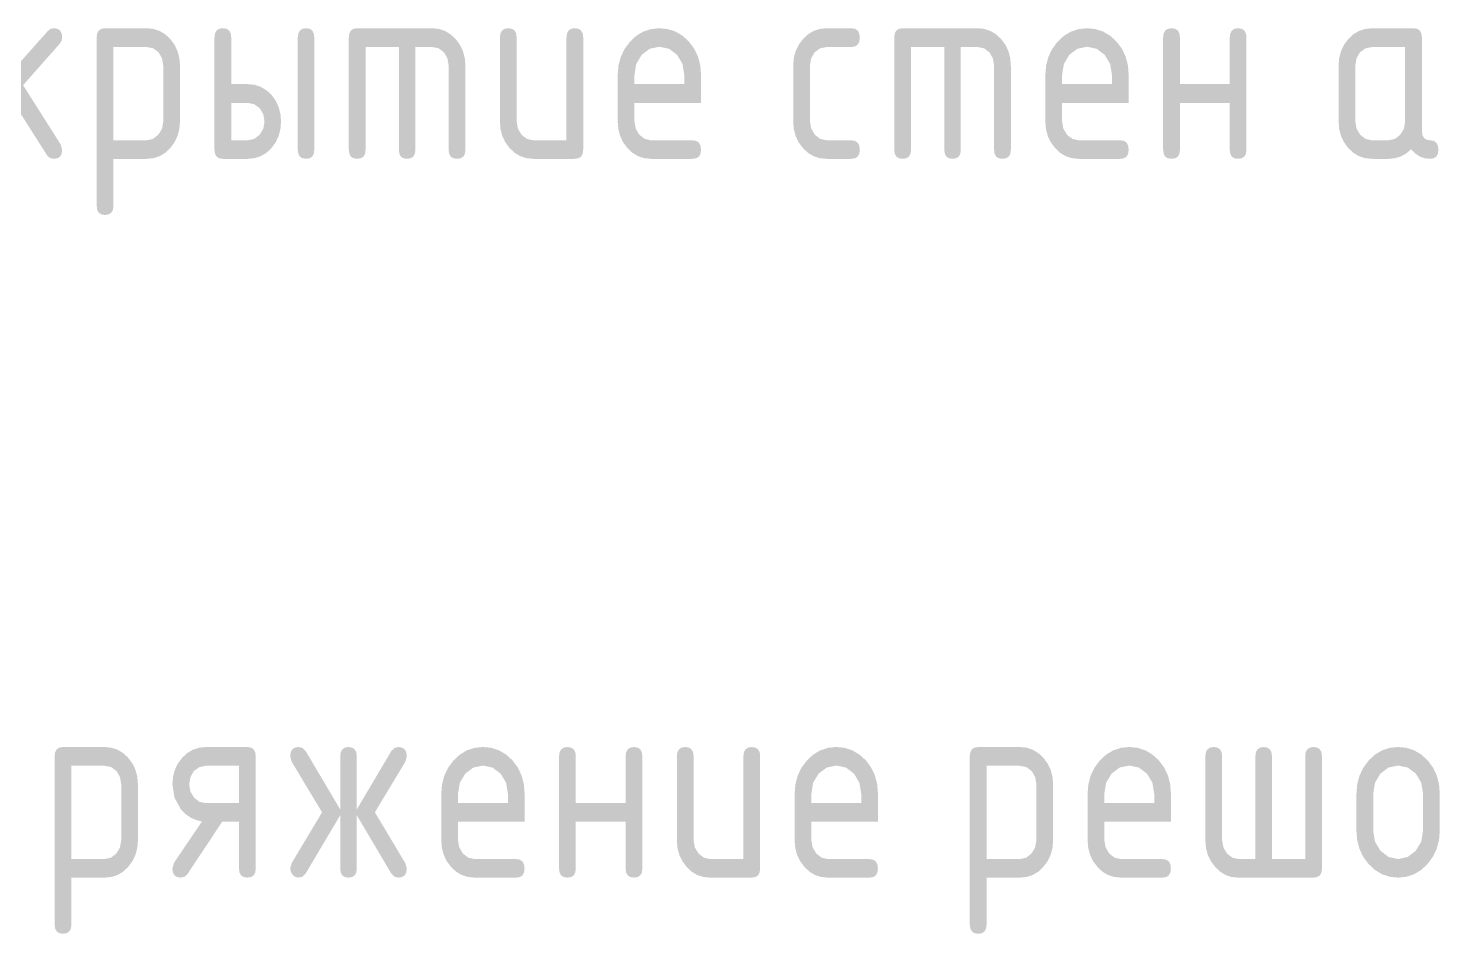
# Model space of a CAD drawing. Header units: millimetres. Extents: x 0 to 1189, y 0 to 841.
# Drawn here: x 1017.9 to 1040.77, y 113.25 to 127.92 of the extents above; entities that cross this region are included whole.
import ezdxf

# ---------------------------------------------------------------- set-up
doc = ezdxf.new("R2010")
doc.units = ezdxf.units.MM

msp = doc.modelspace()

# ---------------------------------------------------------------- hatches: boundary and pattern name
h = msp.add_hatch(color=7)
h.dxf.hatch_style = 2
h.paths.add_polyline_path([(1017.37264, 126.926875), (1018.220961, 127.879375), (1018.262026, 127.911759), (1018.314667, 127.921818), (1018.374311, 127.91237), (1018.416849, 127.884267), (1018.442334, 127.83787), (1018.450818, 127.773541), (1018.44, 127.71587), (1018.408925, 127.667708), (1017.817471, 126.999084), (1018.424359, 126.042174), (1018.450818, 125.953429), (1018.442334, 125.88724), (1018.416849, 125.84105), (1018.374311, 125.81398), (1018.314667, 125.805152), (1018.249968, 125.82093), (1018.202219, 125.868541), (1017.621239, 126.783008), (1017.37264, 126.499683), (1017.37264, 125.953429), (1017.364165, 125.88724), (1017.338741, 125.84105), (1017.296366, 125.81398), (1017.237041, 125.805152), (1017.177398, 125.81398), (1017.13486, 125.84105), (1017.109375, 125.88724), (1017.100891, 125.953429), (1017.100891, 127.773541), (1017.109375, 127.83787), (1017.13486, 127.884267), (1017.177398, 127.91237), (1017.237041, 127.921818), (1017.296366, 127.91237), (1017.338741, 127.884267), (1017.364165, 127.83787), (1017.37264, 127.773541)])
h = msp.add_hatch(color=7)
h.paths.add_polyline_path([(1019.009765, 127.773541), (1019.018249, 127.83787), (1019.043734, 127.884267), (1019.086272, 127.91237), (1019.145915, 127.921818), (1019.820603, 127.921818), (1019.929494, 127.910734), (1020.029444, 127.87779), (1020.120197, 127.823452), (1020.201492, 127.748185), (1020.270627, 127.654548), (1020.320073, 127.551402), (1020.349778, 127.438747), (1020.359691, 127.316584), (1020.359691, 126.410386), (1020.349778, 126.288223), (1020.320073, 126.175568), (1020.270627, 126.072422), (1020.201492, 125.978784), (1020.120197, 125.901657), (1020.029444, 125.847526), (1019.929494, 125.815616), (1019.820603, 125.805152), (1019.281514, 125.805152), (1019.281514, 125.043372), (1019.273039, 124.979044), (1019.247614, 124.932647), (1019.20524, 124.904543), (1019.145915, 124.895095), (1019.086272, 124.904543), (1019.043734, 124.932647), (1019.018249, 124.979044), (1019.009765, 125.043372)])
h.paths.add_polyline_path([(1019.281514, 127.616996), (1019.281514, 126.105564), (1019.820603, 126.105564), (1019.923267, 126.127888), (1020.008567, 126.194861), (1020.068581, 126.293115), (1020.088493, 126.410386), (1020.088493, 127.316584), (1020.069132, 127.433855), (1020.012977, 127.532109), (1019.925265, 127.596877), (1019.820603, 127.616996)])
h = msp.add_hatch(color=7)
h.paths.add_polyline_path([(1021.997367, 126.410386), (1021.987506, 126.288223), (1021.958162, 126.175568), (1021.909698, 126.072422), (1021.842476, 125.978784), (1021.75919, 125.901657), (1021.667327, 125.847526), (1021.566989, 125.815616), (1021.458279, 125.805152), (1021.054789, 125.805152), (1020.995146, 125.81398), (1020.952607, 125.84105), (1020.927122, 125.88724), (1020.918639, 125.953429), (1020.918639, 127.773541), (1020.927122, 127.83787), (1020.952607, 127.884267), (1020.995146, 127.91237), (1021.054789, 127.921818), (1021.114114, 127.91237), (1021.156488, 127.884267), (1021.181913, 127.83787), (1021.190388, 127.773541), (1021.190388, 127.01562), (1021.458279, 127.01562), (1021.566989, 127.004622), (1021.667327, 126.971868), (1021.75919, 126.917719), (1021.842476, 126.842539), (1021.909698, 126.748815), (1021.958162, 126.645479), (1021.987506, 126.532635)])
h.paths.add_polyline_path([(1021.729476, 126.410386), (1021.709633, 126.527933), (1021.650101, 126.626462), (1021.562665, 126.689577), (1021.458279, 126.71135), (1021.190388, 126.71135), (1021.190388, 126.105564), (1021.458279, 126.105564), (1021.562665, 126.127888), (1021.650101, 126.194861), (1021.709633, 126.293115)])
h.paths.add_polyline_path([(1022.268565, 127.773541), (1022.27704, 127.83787), (1022.302465, 127.884267), (1022.344839, 127.91237), (1022.404164, 127.921818), (1022.46149, 127.91237), (1022.502694, 127.884267), (1022.527567, 127.83787), (1022.535904, 127.773541), (1022.535904, 125.953429), (1022.527567, 125.88724), (1022.502694, 125.84105), (1022.46149, 125.81398), (1022.404164, 125.805152), (1022.344839, 125.81398), (1022.302465, 125.84105), (1022.27704, 125.88724), (1022.268565, 125.953429)])
h = msp.add_hatch(color=7)
h.dxf.hatch_style = 2
h.paths.add_polyline_path([(1023.23144, 127.921818), (1024.445216, 127.921818), (1024.553556, 127.910734), (1024.652542, 127.87779), (1024.74295, 127.823452), (1024.825555, 127.748185), (1024.895008, 127.654548), (1024.944617, 127.551402), (1024.974383, 127.438747), (1024.984305, 127.316584), (1024.984305, 125.953429), (1024.975821, 125.88724), (1024.950336, 125.84105), (1024.907798, 125.81398), (1024.848155, 125.805152), (1024.78883, 125.81398), (1024.746456, 125.84105), (1024.721031, 125.88724), (1024.712556, 125.953429), (1024.712556, 127.316584), (1024.693194, 127.433855), (1024.637039, 127.532109), (1024.549603, 127.596877), (1024.445216, 127.616996), (1024.174019, 127.616996), (1024.174019, 125.953429), (1024.165535, 125.88724), (1024.14005, 125.84105), (1024.097512, 125.81398), (1024.037868, 125.805152), (1023.980775, 125.81398), (1023.939545, 125.84105), (1023.914543, 125.88724), (1023.906128, 125.953429), (1023.906128, 127.616996), (1023.367039, 127.616996), (1023.367039, 125.953429), (1023.358564, 125.88724), (1023.33314, 125.84105), (1023.290765, 125.81398), (1023.23144, 125.805152), (1023.171797, 125.81398), (1023.129259, 125.84105), (1023.103774, 125.88724), (1023.09529, 125.953429), (1023.09529, 127.773541), (1023.103774, 127.83787), (1023.129259, 127.884267), (1023.171797, 127.91237)])
h = msp.add_hatch(color=7)
h.dxf.hatch_style = 2
h.paths.add_polyline_path([(1026.893417, 127.773541), (1026.893417, 125.953429), (1026.884934, 125.88724), (1026.859448, 125.84105), (1026.81691, 125.81398), (1026.757267, 125.805152), (1026.083131, 125.805152), (1025.974162, 125.815616), (1025.874082, 125.847526), (1025.783304, 125.901657), (1025.702241, 125.978784), (1025.632788, 126.071802), (1025.583178, 126.173915), (1025.553413, 126.286363), (1025.543491, 126.410386), (1025.543491, 127.773541), (1025.551974, 127.83787), (1025.57746, 127.884267), (1025.619998, 127.91237), (1025.679641, 127.921818), (1025.738966, 127.91237), (1025.78134, 127.884267), (1025.806765, 127.83787), (1025.81524, 127.773541), (1025.81524, 126.410386), (1025.835084, 126.294769), (1025.894615, 126.194861), (1025.981638, 126.127888), (1026.083131, 126.105564), (1026.622219, 126.105564), (1026.622219, 127.773541), (1026.630686, 127.83787), (1026.65605, 127.884267), (1026.698261, 127.91237), (1026.757267, 127.921818), (1026.81691, 127.91237), (1026.859448, 127.884267), (1026.884934, 127.83787)])
h = msp.add_hatch(color=7)
h.paths.add_polyline_path([(1028.127603, 127.621406), (1027.971678, 127.589091), (1027.840971, 127.490217), (1027.752777, 127.343318), (1027.724114, 127.168307), (1027.724114, 127.01562), (1028.531093, 127.01562), (1028.531093, 127.168307), (1028.502223, 127.343318), (1028.414235, 127.490217), (1028.283528, 127.589091)])
h.paths.add_polyline_path([(1027.724114, 126.71135), (1027.724114, 126.410386), (1027.743958, 126.294769), (1027.803489, 126.194861), (1027.890512, 126.127888), (1027.992004, 126.105564), (1028.666141, 126.105564), (1028.725784, 126.096055), (1028.768322, 126.06753), (1028.793807, 126.019988), (1028.802291, 125.953429), (1028.793807, 125.88724), (1028.768322, 125.84105), (1028.725784, 125.81398), (1028.666141, 125.805152), (1027.992004, 125.805152), (1027.883036, 125.815616), (1027.782956, 125.847526), (1027.692178, 125.901657), (1027.611115, 125.978784), (1027.541662, 126.071802), (1027.492052, 126.173915), (1027.462287, 126.286363), (1027.452365, 126.410386), (1027.452365, 127.163897), (1027.464509, 127.316403), (1027.501147, 127.456661), (1027.56259, 127.585034), (1027.649148, 127.701883), (1027.752743, 127.79857), (1027.866879, 127.867248), (1027.991763, 127.908227), (1028.127603, 127.921818), (1028.263366, 127.908288), (1028.388121, 127.86773), (1028.502232, 127.800198), (1028.606058, 127.705742), (1028.69253, 127.589212), (1028.753784, 127.461002), (1028.790233, 127.320804), (1028.802291, 127.168307), (1028.802291, 126.71135)])
h = msp.add_hatch(color=7)
h.dxf.hatch_style = 2
h.paths.add_polyline_path([(1030.567673, 127.316584), (1030.567673, 126.410386), (1030.587517, 126.294769), (1030.647048, 126.194861), (1030.734071, 126.127888), (1030.835564, 126.105564), (1031.238502, 126.105564), (1031.298145, 126.096055), (1031.340684, 126.06753), (1031.366169, 126.019988), (1031.374652, 125.953429), (1031.366169, 125.88724), (1031.340684, 125.84105), (1031.298145, 125.81398), (1031.238502, 125.805152), (1030.835564, 125.805152), (1030.726596, 125.815616), (1030.626515, 125.847526), (1030.535737, 125.901657), (1030.454674, 125.978784), (1030.385221, 126.071802), (1030.335612, 126.173915), (1030.305846, 126.286363), (1030.295924, 126.410386), (1030.295924, 127.316584), (1030.305846, 127.438747), (1030.335612, 127.551402), (1030.385221, 127.654548), (1030.454674, 127.748185), (1030.535737, 127.823452), (1030.626515, 127.87779), (1030.726596, 127.910734), (1030.835564, 127.921818), (1031.238502, 127.921818), (1031.298145, 127.91231), (1031.340684, 127.883784), (1031.366169, 127.836242), (1031.374652, 127.769683), (1031.366169, 127.702805), (1031.340684, 127.655099), (1031.298145, 127.626513), (1031.238502, 127.616996), (1030.835564, 127.616996), (1030.730695, 127.595223), (1030.64319, 127.532109), (1030.587035, 127.433855)])
h = msp.add_hatch(color=7)
h.dxf.hatch_style = 2
h.paths.add_polyline_path([(1032.069399, 127.921818), (1033.283175, 127.921818), (1033.391515, 127.910734), (1033.490501, 127.87779), (1033.580909, 127.823452), (1033.663513, 127.748185), (1033.732967, 127.654548), (1033.782576, 127.551402), (1033.812342, 127.438747), (1033.822263, 127.316584), (1033.822263, 125.953429), (1033.81378, 125.88724), (1033.788295, 125.84105), (1033.745756, 125.81398), (1033.686113, 125.805152), (1033.626789, 125.81398), (1033.584414, 125.84105), (1033.558989, 125.88724), (1033.550514, 125.953429), (1033.550514, 127.316584), (1033.531153, 127.433855), (1033.474998, 127.532109), (1033.387561, 127.596877), (1033.283175, 127.616996), (1033.011977, 127.616996), (1033.011977, 125.953429), (1033.003493, 125.88724), (1032.978008, 125.84105), (1032.93547, 125.81398), (1032.875827, 125.805152), (1032.818733, 125.81398), (1032.777504, 125.84105), (1032.752501, 125.88724), (1032.744086, 125.953429), (1032.744086, 127.616996), (1032.204998, 127.616996), (1032.204998, 125.953429), (1032.196523, 125.88724), (1032.171098, 125.84105), (1032.128723, 125.81398), (1032.069399, 125.805152), (1032.009756, 125.81398), (1031.967217, 125.84105), (1031.941732, 125.88724), (1031.933249, 125.953429), (1031.933249, 127.773541), (1031.941732, 127.83787), (1031.967217, 127.884267), (1032.009756, 127.91237)])
h = msp.add_hatch(color=7)
h.paths.add_polyline_path([(1035.056688, 127.621406), (1034.900763, 127.589091), (1034.770056, 127.490217), (1034.681862, 127.343318), (1034.653198, 127.168307), (1034.653198, 127.01562), (1035.460178, 127.01562), (1035.460178, 127.168307), (1035.431308, 127.343318), (1035.34332, 127.490217), (1035.212613, 127.589091)])
h.paths.add_polyline_path([(1034.653198, 126.71135), (1034.653198, 126.410386), (1034.673042, 126.294769), (1034.732573, 126.194861), (1034.819597, 126.127888), (1034.921089, 126.105564), (1035.595225, 126.105564), (1035.654869, 126.096055), (1035.697407, 126.06753), (1035.722892, 126.019988), (1035.731376, 125.953429), (1035.722892, 125.88724), (1035.697407, 125.84105), (1035.654869, 125.81398), (1035.595225, 125.805152), (1034.921089, 125.805152), (1034.812121, 125.815616), (1034.712041, 125.847526), (1034.621262, 125.901657), (1034.540199, 125.978784), (1034.470746, 126.071802), (1034.421137, 126.173915), (1034.391371, 126.286363), (1034.381449, 126.410386), (1034.381449, 127.163897), (1034.393593, 127.316403), (1034.430232, 127.456661), (1034.491675, 127.585034), (1034.578233, 127.701883), (1034.681827, 127.79857), (1034.795963, 127.867248), (1034.920848, 127.908227), (1035.056688, 127.921818), (1035.192451, 127.908288), (1035.317206, 127.86773), (1035.431316, 127.800198), (1035.535143, 127.705742), (1035.621615, 127.589212), (1035.682869, 127.461002), (1035.719318, 127.320804), (1035.731376, 127.168307), (1035.731376, 126.71135)])
h = msp.add_hatch(color=7)
h.dxf.hatch_style = 2
h.paths.add_polyline_path([(1036.562072, 126.71135), (1036.562072, 125.953429), (1036.553597, 125.88724), (1036.528172, 125.84105), (1036.485798, 125.81398), (1036.426473, 125.805152), (1036.36683, 125.81398), (1036.324292, 125.84105), (1036.298807, 125.88724), (1036.290323, 125.953429), (1036.290323, 127.773541), (1036.298807, 127.83787), (1036.324292, 127.884267), (1036.36683, 127.91237), (1036.426473, 127.921818), (1036.485798, 127.91237), (1036.528172, 127.884267), (1036.553597, 127.83787), (1036.562072, 127.773541), (1036.562072, 127.01562), (1037.369051, 127.01562), (1037.369051, 127.773541), (1037.377518, 127.83787), (1037.402882, 127.884267), (1037.445093, 127.91237), (1037.504099, 127.921818), (1037.563742, 127.91237), (1037.606281, 127.884267), (1037.631766, 127.83787), (1037.640249, 127.773541), (1037.640249, 125.953429), (1037.631766, 125.88724), (1037.606281, 125.84105), (1037.563742, 125.81398), (1037.504099, 125.805152), (1037.445093, 125.81398), (1037.402882, 125.84105), (1037.377518, 125.88724), (1037.369051, 125.953429), (1037.369051, 126.71135)])
h = msp.add_hatch(color=7)
h.paths.add_polyline_path([(1040.211367, 127.616996), (1039.672278, 127.616996), (1039.56741, 127.595223), (1039.479904, 127.532109), (1039.423749, 127.433855), (1039.404388, 127.316584), (1039.404388, 126.410386), (1039.424231, 126.294769), (1039.483763, 126.194861), (1039.570786, 126.127888), (1039.672278, 126.105564), (1039.943476, 126.105564), (1040.04614, 126.127888), (1040.131441, 126.194861), (1040.191454, 126.293115), (1040.211367, 126.410386)])
h.paths.add_polyline_path([(1040.749904, 125.953429), (1040.741567, 125.88724), (1040.716693, 125.84105), (1040.67549, 125.81398), (1040.618164, 125.805152), (1040.527058, 125.814729), (1040.445358, 125.843737), (1040.372752, 125.892588), (1040.308932, 125.961697), (1040.229195, 125.892588), (1040.141914, 125.843737), (1040.046777, 125.814729), (1039.943476, 125.805152), (1039.672278, 125.805152), (1039.56331, 125.815616), (1039.46323, 125.847526), (1039.372452, 125.901657), (1039.291388, 125.978784), (1039.221935, 126.071802), (1039.172326, 126.173915), (1039.14256, 126.286363), (1039.132638, 126.410386), (1039.132638, 127.316584), (1039.14256, 127.438747), (1039.172326, 127.551402), (1039.221935, 127.654548), (1039.291388, 127.748185), (1039.372452, 127.823452), (1039.46323, 127.87779), (1039.56331, 127.910734), (1039.672278, 127.921818), (1040.346415, 127.921818), (1040.406058, 127.91237), (1040.448596, 127.884267), (1040.474081, 127.83787), (1040.482565, 127.773541), (1040.482565, 126.258251), (1040.49104, 126.191373), (1040.516464, 126.143667), (1040.558839, 126.115081), (1040.618164, 126.105564), (1040.67549, 126.096055), (1040.716693, 126.06753), (1040.741567, 126.019988)])
h = msp.add_hatch(color=7)
h.paths.add_polyline_path([(1018.328384, 116.124794), (1018.336868, 116.189123), (1018.362353, 116.235519), (1018.404891, 116.263623), (1018.464534, 116.273071), (1019.139222, 116.273071), (1019.248113, 116.261986), (1019.348064, 116.229043), (1019.438816, 116.174705), (1019.520112, 116.099438), (1019.589246, 116.0058), (1019.638692, 115.902654), (1019.668397, 115.79), (1019.67831, 115.667837), (1019.67831, 114.761639), (1019.668397, 114.639476), (1019.638692, 114.526821), (1019.589246, 114.423675), (1019.520112, 114.330037), (1019.438816, 114.25291), (1019.348064, 114.198779), (1019.248113, 114.166869), (1019.139222, 114.156404), (1018.600133, 114.156404), (1018.600133, 113.394625), (1018.591658, 113.330296), (1018.566234, 113.283899), (1018.523859, 113.255796), (1018.464534, 113.246348), (1018.404891, 113.255796), (1018.362353, 113.283899), (1018.336868, 113.330296), (1018.328384, 113.394625)])
h.paths.add_polyline_path([(1018.600133, 115.968249), (1018.600133, 114.456817), (1019.139222, 114.456817), (1019.241886, 114.479141), (1019.327186, 114.546113), (1019.3872, 114.644368), (1019.407112, 114.761639), (1019.407112, 115.667837), (1019.387751, 115.785108), (1019.331596, 115.883362), (1019.243884, 115.94813), (1019.139222, 115.968249)])
h = msp.add_hatch(color=7)
h.paths.add_polyline_path([(1020.715932, 115.066461), (1020.617867, 115.090576), (1020.527554, 115.131228), (1020.445716, 115.189244), (1020.373076, 115.265449), (1020.270894, 115.450933), (1020.236926, 115.667837), (1020.246848, 115.79), (1020.276613, 115.902654), (1020.326223, 116.0058), (1020.395676, 116.099438), (1020.476739, 116.174705), (1020.567517, 116.229043), (1020.667597, 116.261986), (1020.776565, 116.273071), (1021.450702, 116.273071), (1021.510345, 116.263623), (1021.552883, 116.235519), (1021.578368, 116.189123), (1021.586852, 116.124794), (1021.586852, 114.304681), (1021.578368, 114.238492), (1021.552883, 114.192302), (1021.510345, 114.165232), (1021.450702, 114.156404), (1021.391696, 114.165232), (1021.349485, 114.192302), (1021.32412, 114.238492), (1021.315654, 114.304681), (1021.315654, 115.062602), (1021.043905, 115.062602), (1020.482216, 114.215936), (1020.433227, 114.170254), (1020.373076, 114.156404), (1020.313433, 114.165232), (1020.270894, 114.192302), (1020.245409, 114.238492), (1020.236926, 114.304681), (1020.263384, 114.397837)])
h.paths.add_polyline_path([(1020.508675, 115.667837), (1020.528519, 115.551737), (1020.58805, 115.45176), (1020.675073, 115.38527), (1020.776565, 115.363015), (1021.315654, 115.363015), (1021.315654, 115.968249), (1020.776565, 115.968249), (1020.671697, 115.946476), (1020.584191, 115.883362), (1020.528036, 115.785108)])
h = msp.add_hatch(color=7)
h.dxf.hatch_style = 2
h.paths.add_polyline_path([(1022.956305, 115.168436), (1022.394617, 114.219794), (1022.346592, 114.172183), (1022.281617, 114.156404), (1022.230148, 114.166464), (1022.18736, 114.198848), (1022.156492, 114.248664), (1022.145467, 114.304681), (1022.168067, 114.389017), (1022.661956, 115.214738), (1022.168067, 116.036048), (1022.145467, 116.124794), (1022.153951, 116.189123), (1022.179436, 116.235519), (1022.221974, 116.263623), (1022.281617, 116.273071), (1022.346592, 116.257292), (1022.394617, 116.209681), (1022.956305, 115.26104), (1022.956305, 116.124794), (1022.96472, 116.189123), (1022.989722, 116.235519), (1023.030952, 116.263623), (1023.088045, 116.273071), (1023.147689, 116.263623), (1023.190227, 116.235519), (1023.215712, 116.189123), (1023.224196, 116.124794), (1023.224196, 115.26104), (1023.785333, 116.209681), (1023.833771, 116.257292), (1023.898332, 116.273071), (1023.957975, 116.263623), (1024.000513, 116.235519), (1024.025998, 116.189123), (1024.034482, 116.124794), (1024.011882, 116.036048), (1023.517993, 115.214738), (1024.011882, 114.389017), (1024.034482, 114.304681), (1024.025998, 114.238492), (1024.000513, 114.192302), (1023.957975, 114.165232), (1023.898332, 114.156404), (1023.833771, 114.172183), (1023.785333, 114.219794), (1023.224196, 115.168436), (1023.224196, 114.304681), (1023.215712, 114.238492), (1023.190227, 114.192302), (1023.147689, 114.165232), (1023.088045, 114.156404), (1023.030952, 114.165232), (1022.989722, 114.192302), (1022.96472, 114.238492), (1022.956305, 114.304681)])
h = msp.add_hatch(color=7)
h.paths.add_polyline_path([(1025.268574, 115.972659), (1025.112649, 115.940344), (1024.981942, 115.841469), (1024.893748, 115.69457), (1024.865085, 115.51956), (1024.865085, 115.366873), (1025.672064, 115.366873), (1025.672064, 115.51956), (1025.643194, 115.69457), (1025.555206, 115.841469), (1025.424499, 115.940344)])
h.paths.add_polyline_path([(1024.865085, 115.062602), (1024.865085, 114.761639), (1024.884929, 114.646021), (1024.94446, 114.546113), (1025.031483, 114.479141), (1025.132975, 114.456817), (1025.807112, 114.456817), (1025.866755, 114.447308), (1025.909293, 114.418783), (1025.934778, 114.37124), (1025.943262, 114.304681), (1025.934778, 114.238492), (1025.909293, 114.192302), (1025.866755, 114.165232), (1025.807112, 114.156404), (1025.132975, 114.156404), (1025.024007, 114.166869), (1024.923927, 114.198779), (1024.833149, 114.25291), (1024.752086, 114.330037), (1024.682633, 114.423055), (1024.633023, 114.525167), (1024.603258, 114.637615), (1024.593336, 114.761639), (1024.593336, 115.51515), (1024.60548, 115.667656), (1024.642118, 115.807914), (1024.703562, 115.936287), (1024.79012, 116.053136), (1024.893714, 116.149823), (1025.00785, 116.218501), (1025.132734, 116.25948), (1025.268574, 116.273071), (1025.404337, 116.25954), (1025.529093, 116.218983), (1025.643203, 116.15145), (1025.747029, 116.056995), (1025.833501, 115.940464), (1025.894755, 115.812255), (1025.931204, 115.672057), (1025.943262, 115.51956), (1025.943262, 115.062602)])
h = msp.add_hatch(color=7)
h.dxf.hatch_style = 2
h.paths.add_polyline_path([(1026.773626, 115.062602), (1026.773626, 114.304681), (1026.765151, 114.238492), (1026.739727, 114.192302), (1026.697352, 114.165232), (1026.638027, 114.156404), (1026.578384, 114.165232), (1026.535846, 114.192302), (1026.510361, 114.238492), (1026.501877, 114.304681), (1026.501877, 116.124794), (1026.510361, 116.189123), (1026.535846, 116.235519), (1026.578384, 116.263623), (1026.638027, 116.273071), (1026.697352, 116.263623), (1026.739727, 116.235519), (1026.765151, 116.189123), (1026.773626, 116.124794), (1026.773626, 115.366873), (1027.580606, 115.366873), (1027.580606, 116.124794), (1027.589072, 116.189123), (1027.614436, 116.235519), (1027.656647, 116.263623), (1027.715653, 116.273071), (1027.775296, 116.263623), (1027.817835, 116.235519), (1027.84332, 116.189123), (1027.851803, 116.124794), (1027.851803, 114.304681), (1027.84332, 114.238492), (1027.817835, 114.192302), (1027.775296, 114.165232), (1027.715653, 114.156404), (1027.656647, 114.165232), (1027.614436, 114.192302), (1027.589072, 114.238492), (1027.580606, 114.304681), (1027.580606, 115.062602)])
h = msp.add_hatch(color=7)
h.dxf.hatch_style = 2
h.paths.add_polyline_path([(1029.760345, 116.124794), (1029.760345, 114.304681), (1029.751861, 114.238492), (1029.726376, 114.192302), (1029.683838, 114.165232), (1029.624195, 114.156404), (1028.950059, 114.156404), (1028.84109, 114.166869), (1028.74101, 114.198779), (1028.650232, 114.25291), (1028.569169, 114.330037), (1028.499716, 114.423055), (1028.450106, 114.525167), (1028.420341, 114.637615), (1028.410419, 114.761639), (1028.410419, 116.124794), (1028.418902, 116.189123), (1028.444387, 116.235519), (1028.486926, 116.263623), (1028.546569, 116.273071), (1028.605893, 116.263623), (1028.648268, 116.235519), (1028.673693, 116.189123), (1028.682168, 116.124794), (1028.682168, 114.761639), (1028.702012, 114.646021), (1028.761543, 114.546113), (1028.848566, 114.479141), (1028.950059, 114.456817), (1029.489147, 114.456817), (1029.489147, 116.124794), (1029.497613, 116.189123), (1029.522978, 116.235519), (1029.565189, 116.263623), (1029.624195, 116.273071), (1029.683838, 116.263623), (1029.726376, 116.235519), (1029.751861, 116.189123)])
h = msp.add_hatch(color=7)
h.paths.add_polyline_path([(1030.994199, 115.972659), (1030.838274, 115.940344), (1030.707567, 115.841469), (1030.619373, 115.69457), (1030.590709, 115.51956), (1030.590709, 115.366873), (1031.397689, 115.366873), (1031.397689, 115.51956), (1031.368819, 115.69457), (1031.280831, 115.841469), (1031.150124, 115.940344)])
h.paths.add_polyline_path([(1030.590709, 115.062602), (1030.590709, 114.761639), (1030.610553, 114.646021), (1030.670084, 114.546113), (1030.757108, 114.479141), (1030.8586, 114.456817), (1031.532736, 114.456817), (1031.59238, 114.447308), (1031.634918, 114.418783), (1031.660403, 114.37124), (1031.668887, 114.304681), (1031.660403, 114.238492), (1031.634918, 114.192302), (1031.59238, 114.165232), (1031.532736, 114.156404), (1030.8586, 114.156404), (1030.749632, 114.166869), (1030.649552, 114.198779), (1030.558773, 114.25291), (1030.47771, 114.330037), (1030.408257, 114.423055), (1030.358648, 114.525167), (1030.328882, 114.637615), (1030.31896, 114.761639), (1030.31896, 115.51515), (1030.331104, 115.667656), (1030.367743, 115.807914), (1030.429186, 115.936287), (1030.515744, 116.053136), (1030.619338, 116.149823), (1030.733474, 116.218501), (1030.858359, 116.25948), (1030.994199, 116.273071), (1031.129962, 116.25954), (1031.254717, 116.218983), (1031.368827, 116.15145), (1031.472654, 116.056995), (1031.559126, 115.940464), (1031.62038, 115.812255), (1031.656829, 115.672057), (1031.668887, 115.51956), (1031.668887, 115.062602)])
h = msp.add_hatch(color=7)
h.paths.add_polyline_path([(1033.157487, 116.124794), (1033.165971, 116.189123), (1033.191456, 116.235519), (1033.233994, 116.263623), (1033.293637, 116.273071), (1033.968325, 116.273071), (1034.077216, 116.261986), (1034.177167, 116.229043), (1034.267919, 116.174705), (1034.349215, 116.099438), (1034.418349, 116.0058), (1034.467795, 115.902654), (1034.4975, 115.79), (1034.507413, 115.667837), (1034.507413, 114.761639), (1034.4975, 114.639476), (1034.467795, 114.526821), (1034.418349, 114.423675), (1034.349215, 114.330037), (1034.267919, 114.25291), (1034.177167, 114.198779), (1034.077216, 114.166869), (1033.968325, 114.156404), (1033.429236, 114.156404), (1033.429236, 113.394625), (1033.420761, 113.330296), (1033.395337, 113.283899), (1033.352962, 113.255796), (1033.293637, 113.246348), (1033.233994, 113.255796), (1033.191456, 113.283899), (1033.165971, 113.330296), (1033.157487, 113.394625)])
h.paths.add_polyline_path([(1033.429236, 115.968249), (1033.429236, 114.456817), (1033.968325, 114.456817), (1034.070989, 114.479141), (1034.156289, 114.546113), (1034.216303, 114.644368), (1034.236216, 114.761639), (1034.236216, 115.667837), (1034.216854, 115.785108), (1034.160699, 115.883362), (1034.072987, 115.94813), (1033.968325, 115.968249)])
h = msp.add_hatch(color=7)
h.paths.add_polyline_path([(1035.741267, 115.972659), (1035.585342, 115.940344), (1035.454636, 115.841469), (1035.366441, 115.69457), (1035.337778, 115.51956), (1035.337778, 115.366873), (1036.144757, 115.366873), (1036.144757, 115.51956), (1036.115887, 115.69457), (1036.027899, 115.841469), (1035.897193, 115.940344)])
h.paths.add_polyline_path([(1035.337778, 115.062602), (1035.337778, 114.761639), (1035.357622, 114.646021), (1035.417153, 114.546113), (1035.504176, 114.479141), (1035.605669, 114.456817), (1036.279805, 114.456817), (1036.339448, 114.447308), (1036.381986, 114.418783), (1036.407471, 114.37124), (1036.415955, 114.304681), (1036.407471, 114.238492), (1036.381986, 114.192302), (1036.339448, 114.165232), (1036.279805, 114.156404), (1035.605669, 114.156404), (1035.4967, 114.166869), (1035.39662, 114.198779), (1035.305842, 114.25291), (1035.224779, 114.330037), (1035.155326, 114.423055), (1035.105716, 114.525167), (1035.075951, 114.637615), (1035.066029, 114.761639), (1035.066029, 115.51515), (1035.078173, 115.667656), (1035.114811, 115.807914), (1035.176255, 115.936287), (1035.262813, 116.053136), (1035.366407, 116.149823), (1035.480543, 116.218501), (1035.605427, 116.25948), (1035.741267, 116.273071), (1035.87703, 116.25954), (1036.001786, 116.218983), (1036.115896, 116.15145), (1036.219722, 116.056995), (1036.306194, 115.940464), (1036.367448, 115.812255), (1036.403897, 115.672057), (1036.415955, 115.51956), (1036.415955, 115.062602)])
h = msp.add_hatch(color=7)
h.dxf.hatch_style = 2
h.paths.add_polyline_path([(1038.727435, 114.156404), (1037.502635, 114.156404), (1037.39873, 114.166869), (1037.302268, 114.198779), (1037.21366, 114.25291), (1037.13332, 114.330037), (1037.063867, 114.422857), (1037.014258, 114.523583), (1036.984492, 114.632267), (1036.97457, 114.748961), (1036.97457, 116.124794), (1036.983054, 116.189123), (1037.008539, 116.235519), (1037.051077, 116.263623), (1037.11072, 116.273071), (1037.170045, 116.263623), (1037.21242, 116.235519), (1037.237845, 116.189123), (1037.246319, 116.124794), (1037.246319, 114.761639), (1037.266163, 114.646021), (1037.325694, 114.546113), (1037.412718, 114.479141), (1037.51421, 114.456817), (1037.785408, 114.456817), (1037.785408, 116.124794), (1037.793823, 116.189123), (1037.818825, 116.235519), (1037.860055, 116.263623), (1037.917148, 116.273071), (1037.976792, 116.263623), (1038.01933, 116.235519), (1038.044815, 116.189123), (1038.053299, 116.124794), (1038.053299, 114.456817), (1038.591836, 114.456817), (1038.591836, 116.124794), (1038.600311, 116.189123), (1038.625736, 116.235519), (1038.66811, 116.263623), (1038.727435, 116.273071), (1038.787078, 116.263623), (1038.829616, 116.235519), (1038.855102, 116.189123), (1038.863585, 116.124794), (1038.863585, 114.304681), (1038.855102, 114.238492), (1038.829616, 114.192302), (1038.787078, 114.165232)])
h = msp.add_hatch(color=7)
h.paths.add_polyline_path([(1039.422439, 114.909916), (1039.422439, 115.51515), (1039.434583, 115.667656), (1039.471221, 115.807914), (1039.532665, 115.936287), (1039.619223, 116.053136), (1039.722817, 116.149823), (1039.836953, 116.218501), (1039.961837, 116.25948), (1040.097677, 116.273071), (1040.23344, 116.25954), (1040.358196, 116.218983), (1040.472306, 116.15145), (1040.576132, 116.056995), (1040.662604, 115.940395), (1040.723858, 115.811704), (1040.760307, 115.670196), (1040.772365, 115.51515), (1040.772365, 114.909916), (1040.759635, 114.759959), (1040.721791, 114.62101), (1040.659349, 114.493119), (1040.572825, 114.376339), (1040.470368, 114.279653), (1040.356335, 114.210975), (1040.231761, 114.169995), (1040.097677, 114.156404), (1039.961837, 114.169995), (1039.836953, 114.210975), (1039.722817, 114.279653), (1039.619223, 114.376339), (1039.532665, 114.493119), (1039.471221, 114.62101), (1039.434583, 114.759959)])
h.paths.add_polyline_path([(1040.501167, 114.914325), (1040.501167, 115.51956), (1040.472297, 115.693124), (1040.384309, 115.841469), (1040.253602, 115.940344), (1040.097677, 115.972659), (1039.941752, 115.940344), (1039.811046, 115.841469), (1039.722851, 115.693124), (1039.694188, 115.51956), (1039.694188, 114.914325), (1039.722851, 114.737454), (1039.811046, 114.592416), (1039.941752, 114.491336), (1040.097677, 114.456817), (1040.253602, 114.491336), (1040.384309, 114.592416), (1040.472297, 114.738901)])

doc.saveas('drawing.dxf')
